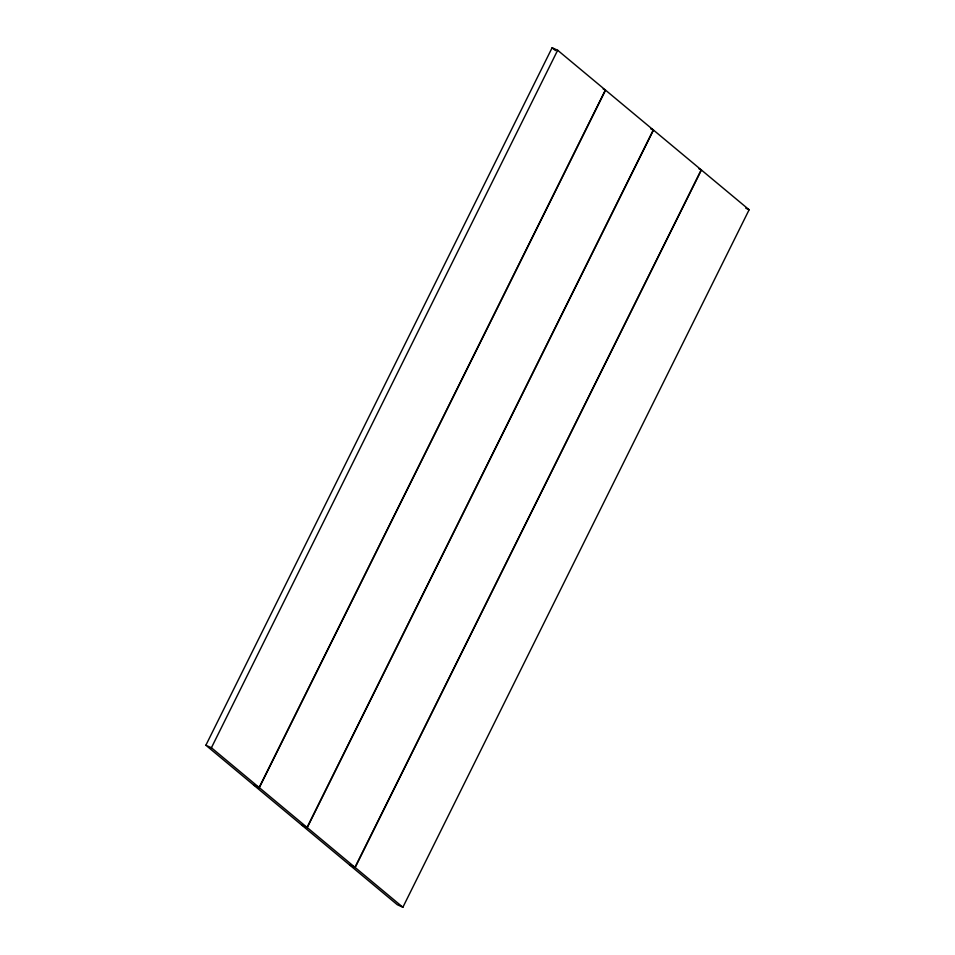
<?xml version="1.0" encoding="UTF-8"?>
<svg xmlns="http://www.w3.org/2000/svg" width="955" height="955" viewBox="0 0 955 955"><rect width="100%" height="100%" fill="white"/><g stroke="black" fill="none" stroke-linecap="round" stroke-linejoin="round"><path stroke-width="1.43" d="M205.874 745.246L552.121 47.75L557.66 50.257L605.363 89.997L259.127 787.493L253.588 784.986L205.874 745.246L211.413 747.753L259.127 787.493M211.413 747.753L557.66 50.257M259.342 787.672L605.577 90.176L653.28 129.916L307.044 827.412L259.342 787.672L253.791 785.165L301.505 824.905L307.259 827.591L354.962 867.331L701.209 169.835L653.495 130.095L651.286 129.092M307.259 827.591L653.495 130.095M701.412 170.014L749.126 209.754L402.879 907.25L355.176 867.51L701.412 170.014L698.988 168.832M603.154 88.994L605.363 89.997M651.071 128.913L653.28 129.916M745.795 208.25L749.126 209.754M354.962 867.331L349.423 864.824L301.72 825.084M355.176 867.51L349.637 865.003L397.34 904.743L402.879 907.25M552.121 47.75L555.524 50.591"/></g></svg>
